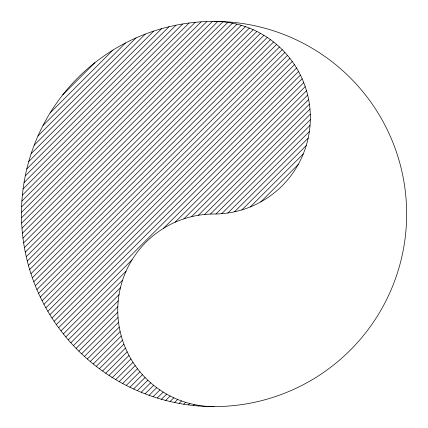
<?xml version="1.0" encoding="UTF-8"?>
<svg xmlns="http://www.w3.org/2000/svg" width="428" height="428" viewBox="0 0 428 428"><rect width="100%" height="100%" fill="white"/><g stroke="black" fill="none" stroke-linecap="round" stroke-linejoin="round"><path stroke-width="0.64" d="M62.713 94.882L94.941 62.654M50.103 112.939L112.997 50.044M43.003 125.49L125.548 42.944M37.98 135.96L136.018 37.921M34.154 145.231L145.29 34.096M31.148 153.684L153.748 31.089M28.746 161.538L161.602 28.681M26.809 168.916L168.98 26.75M25.263 175.913L175.972 25.204M24.043 182.585L182.644 23.979M23.091 188.978L189.042 23.032M22.39 195.131L195.195 22.326M21.898 201.074L201.133 21.833M21.593 206.82L206.879 21.534M21.47 212.395L212.454 21.405M21.496 217.809L217.836 21.475M21.673 223.084L222.945 21.812M21.989 228.22L227.819 22.39M22.422 233.228L232.474 23.176M22.978 238.123L236.941 24.155M23.642 242.906L241.237 25.311M24.412 247.582L245.367 26.632M25.279 252.162L249.347 28.098M26.242 256.65L253.183 29.703M27.296 261.043L256.891 31.447M28.435 265.355L260.465 33.32M29.655 269.581L263.921 35.31M30.955 273.727L267.254 37.423M32.335 277.793L270.475 39.654M33.785 281.79L273.578 41.998M35.31 285.711L276.574 44.448M36.904 289.569L279.457 47.01M38.568 293.351L282.234 49.685M40.296 297.069L284.898 52.467M42.088 300.724L287.455 55.356M43.95 304.313L289.906 58.358M45.866 307.839L292.238 61.472M47.85 311.306L294.459 64.692M49.889 314.714L296.567 68.036M51.991 318.058L298.551 71.497M54.153 321.348L300.419 75.082M56.368 324.579L302.152 78.795M58.641 327.752L303.752 82.641M60.974 330.871L132.102 259.737M163.496 228.343L305.212 86.633M63.36 333.931L126.03 271.256M175.02 222.271L306.518 90.768M65.8 336.938L122.611 280.126M183.885 218.852L307.662 95.07M68.298 339.885L120.439 287.744M191.503 216.68L308.636 99.547M70.85 342.785L119.054 294.576M198.341 215.295L309.412 104.218M73.456 345.626L118.224 300.852M204.616 214.465L309.979 109.103M76.114 348.408L117.828 306.699M210.458 214.07L310.3 114.228M78.832 351.142L117.78 312.194M215.99 213.984L310.343 119.631M81.604 353.817L118.021 317.399M221.725 213.695L310.054 125.367M84.428 356.444L118.519 322.348M227.862 213.005L309.369 131.503M87.307 359.012L119.235 327.083M234.512 211.806L308.165 138.153M90.238 361.526L120.15 331.614M241.863 209.902L306.261 145.504M93.229 363.982L121.247 335.969M250.284 206.927L303.291 153.919M96.273 366.384L122.504 340.153M260.711 201.946L298.305 164.352M99.376 368.733L123.922 344.187M102.533 371.023L125.479 348.076M105.748 373.259L127.175 351.827M109.017 375.431L128.999 355.449M112.345 377.55L130.952 358.948M115.737 379.609L133.022 362.323M119.182 381.61L135.211 365.582M122.692 383.547L137.511 368.727M126.265 385.425L139.924 371.761M129.898 387.238L142.449 374.687M133.595 388.988L145.081 377.501M137.361 390.668L147.826 380.203M141.192 392.283L150.677 382.798M145.097 393.83L153.641 385.286M149.067 395.301L156.712 387.661M153.117 396.703L159.895 389.924M157.242 398.029L163.196 392.069M161.442 399.271L166.615 394.102M165.727 400.437L170.157 396.007M170.098 401.512L173.821 397.789M174.554 402.502L177.62 399.436M179.102 403.401L181.558 400.95M183.751 404.198L185.64 402.309M188.502 404.899L189.882 403.518M193.365 405.487L194.296 404.551M198.341 405.958L198.897 405.396M214.059 406.6A96.3 96.3 0 0 1 117.759 310.3A96.3 96.3 0 0 1 214.059 214A96.3 96.3 0 0 0 310.359 117.7A96.3 96.3 0 0 0 214.059 21.4M111.735 377.17A192.6 192.6 0 0 0 406.53 221.035A192.6 192.6 0 0 0 123.917 43.795A192.6 192.6 0 0 0 111.735 377.17"/></g></svg>
